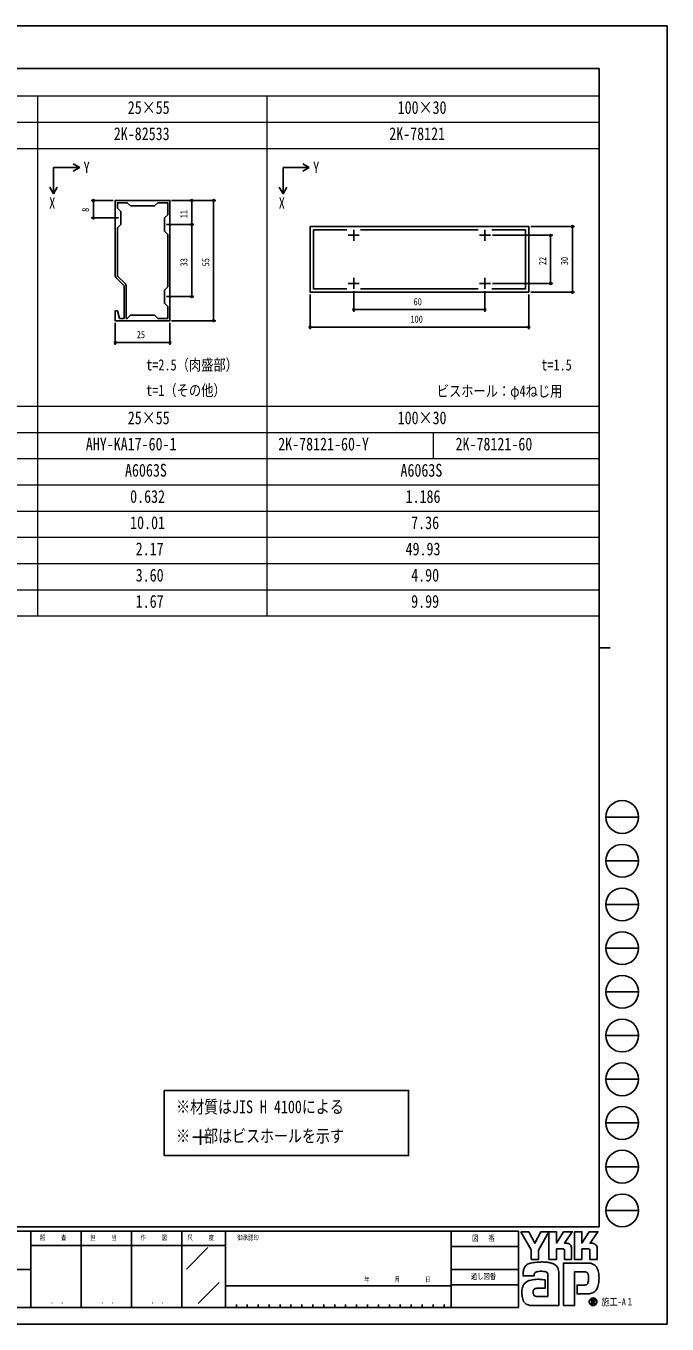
# Model space of a CAD drawing. Units: millimetres on the paper. Extents: x -420 to 420, y -297 to 297.
# Drawn here: x 127 to 420, y -297 to 297 of the extents above; entities that cross this region are included whole.
import ezdxf
from ezdxf.enums import TextEntityAlignment as Align

# ---------------------------------------------------------------- set-up
doc = ezdxf.new("R2010")
doc.units = ezdxf.units.MM
doc.layers.add('0-1_TABLE1', color=7, linetype='Continuous', lineweight=18)
for name, color, linetype in [('0-2_USER1', 3, 'Continuous'), ('0-3_YKK_11', 7, 'Continuous'), ('0-4_YKK_12', 2, 'Continuous'), ('0-5_YKK_D', 6, 'Continuous'), ('0-6_YKK_ZWAK', 7, 'Continuous')]:
    doc.layers.add(name, color=color, linetype=linetype)
doc.styles.add('ＭＳ ゴシック', font='')
doc.styles.get('ＭＳ ゴシック').set_extended_font_data('MS Gothic')

msp = doc.modelspace()

# ---------------------------------------------------------------- linework, layer by layer
at = {"layer": '0-1_TABLE1'}
for p, q in [((-390.498, 265), (389.502, 265)), ((132.502, 265), (132.502, 27)), ((237.502, 265), (237.502, 27)), ((-390.498, 253), (389.502, 253)), ((-390.498, 241), (389.502, 241)), ((-390.498, 123), (389.502, 123)), ((-390.498, 111), (389.502, 111)), ((313.502, 111), (313.502, 99)), ((-390.498, 99), (389.502, 99)), ((-390.498, 87), (389.502, 87)), ((-390.498, 75), (389.502, 75)), ((-298.831, 63), (389.502, 63)), ((-390.498, 51), (389.502, 51)), ((-298.831, 39), (389.502, 39)), ((-390.498, 27), (389.502, 27))]:
    msp.add_line(p, q, dxfattribs=at)
at = {"layer": '0-2_USER1'}
for p, q in [((139.882, 232.226), (151.882, 232.226)), ((139.882, 232.226), (139.882, 220.226)), ((151.882, 232.226), (148.882, 233.959)), ((151.882, 232.226), (148.882, 230.494)), ((244.882, 232.226), (256.882, 232.226)), ((244.882, 232.226), (244.882, 220.226)), ((256.882, 232.226), (253.882, 233.959)), ((256.882, 232.226), (253.882, 230.494)), ((139.882, 220.226), (138.15, 223.226)), ((139.882, 220.226), (141.614, 223.226)), ((244.882, 220.226), (243.15, 223.226)), ((244.882, 220.226), (246.614, 223.226))]:
    msp.add_line(p, q, dxfattribs=at)
at = {"layer": '0-3_YKK_11'}
for p, q in [((277.227, 198.692), (277.227, 203.692)), ((334.114, 203.692), (280.34, 203.692)), ((337.227, 198.692), (337.227, 203.692)), ((279.727, 201.192), (274.727, 201.192)), ((339.727, 201.192), (334.727, 201.192)), ((279.727, 179.192), (274.727, 179.192)), ((277.227, 176.692), (277.227, 181.692)), ((339.727, 179.192), (334.727, 179.192)), ((337.227, 176.692), (337.227, 181.692)), ((280.34, 176.692), (334.114, 176.692))]:
    msp.add_line(p, q, dxfattribs=at)
for points in [[(193.125, 162.139), (193.125, 217.139), (168.125, 217.139), (168.125, 182.678)], [(192.125, 177.639), (192.125, 201.639), (190.625, 203.139), (190.625, 209.139), (192.125, 210.639), (192.125, 216.139), (187.625, 216.139), (186.125, 214.639), (175.125, 214.639), (173.625, 216.139), (169.125, 216.139), (169.125, 213.639), (170.625, 212.139), (170.625, 206.139), (169.125, 204.639), (169.125, 182.553), (172.744, 178.934)], [(274.114, 203.692), (258.727, 203.692), (258.727, 176.692), (274.114, 176.692)], [(340.34, 176.692), (355.727, 176.692), (355.727, 203.692), (340.34, 203.692)], [(168.505, 181.758), (172.125, 178.139), (172.125, 163.139), (170.062, 163.139), (169.125, 166.639), (168.125, 166.639), (168.125, 162.139), (193.125, 162.139)], [(173.125, 178.015), (173.125, 163.139), (173.625, 163.139), (175.125, 164.639), (186.125, 164.639), (187.625, 163.139), (192.125, 163.139), (192.125, 168.639), (190.625, 170.139), (190.625, 176.139), (192.125, 177.639)]]:
    msp.add_lwpolyline(points, dxfattribs=at)
msp.add_lwpolyline([(357.227, 205.192), (257.227, 205.192), (257.227, 175.192), (357.227, 175.192)], close=True, dxfattribs=at)
for centre, start, end in [((169.425, 182.678), 179.99999, 224.99998), ((171.825, 178.015), 359.99999, 44.99998)]:
    msp.add_arc(centre, 1.3, start, end, dxfattribs=at)
at = {"layer": '0-4_YKK_12'}
for p, q in [((203.627, -211.471), (210.627, -211.471)), ((207.087, -207.971), (207.087, -214.971))]:
    msp.add_line(p, q, dxfattribs=at)
msp.add_lwpolyline([(190.502, -190.131), (302.316, -190.131), (302.316, -219.902), (190.502, -219.902)], close=True, dxfattribs=at)
at = {"layer": '0-5_YKK_D'}
for p, q in [((167.125, 217.139), (157.125, 217.139)), ((158.125, 217.139), (158.125, 209.139)), ((193.815, 217.139), (214.125, 217.139)), ((194.125, 217.139), (204.125, 217.139)), ((203.125, 206.139), (203.125, 217.139)), ((213.125, 217.139), (213.125, 162.139)), ((169.625, 209.139), (157.125, 209.139)), ((191.625, 206.139), (204.125, 206.139)), ((192.625, 206.139), (204.125, 206.139)), ((203.125, 206.139), (203.125, 173.139)), ((358.227, 205.192), (378.227, 205.192)), ((377.227, 175.192), (377.227, 205.192)), ((340.727, 201.192), (368.227, 201.192)), ((367.227, 179.192), (367.227, 201.192)), ((340.727, 179.192), (368.227, 179.192)), ((191.625, 173.139), (204.125, 173.139)), ((257.227, 174.192), (257.227, 158.192)), ((277.227, 175.692), (277.227, 166.192)), ((337.227, 175.692), (337.227, 166.192)), ((357.227, 174.192), (357.227, 158.192)), ((358.227, 175.192), (378.227, 175.192)), ((337.227, 167.192), (277.227, 167.192)), ((168.125, 161.139), (168.125, 151.139)), ((193.125, 161.139), (193.125, 151.139)), ((193.815, 162.139), (214.125, 162.139)), ((257.227, 159.192), (357.227, 159.192)), ((168.125, 152.139), (193.125, 152.139))]:
    msp.add_line(p, q, dxfattribs=at)
for centre in [(158.125, 217.139), (203.125, 217.139), (213.125, 217.139), (158.125, 209.139), (203.125, 206.139), (203.125, 206.139), (377.227, 205.192), (367.227, 201.192), (367.227, 179.192), (203.125, 173.139), (377.227, 175.192), (277.227, 167.192), (337.227, 167.192), (213.125, 162.139), (257.227, 159.192), (357.227, 159.192), (168.125, 152.139), (193.125, 152.139)]:
    msp.add_circle(centre, 0.425, dxfattribs=at)
at = {"layer": '0-6_YKK_ZWAK'}
for p, q in [((389.502, 277.5), (-390.498, 277.5)), ((389.502, 277.5), (389.502, -252.5)), ((389.502, 12.5), (394.502, 12.5)), ((392.502, -65), (407.502, -65)), ((392.502, -85), (407.502, -85)), ((392.502, -105), (407.502, -105)), ((392.502, -125), (407.502, -125)), ((392.502, -145), (407.502, -145)), ((392.502, -165), (407.502, -165)), ((392.502, -185), (407.502, -185)), ((392.502, -205), (407.502, -205)), ((392.502, -225), (407.502, -225)), ((392.502, -245), (407.502, -245)), ((389.502, -252.5), (-390.498, -252.5)), ((129.502, -254.5), (-0.498, -254.5)), ((152.502, -254.5), (152.502, -289.5)), ((175.502, -254.5), (175.502, -289.5)), ((198.502, -254.5), (198.502, -289.5)), ((218.502, -254.5), (198.502, -254.5)), ((321.752, -254.5), (218.502, -254.5)), ((218.502, -254.5), (218.502, -289.5)), ((321.752, -254.5), (321.752, -289.5)), ((352.502, -254.5), (321.752, -254.5)), ((352.502, -254.5), (352.502, -289.5)), ((198.502, -261), (129.502, -261)), ((198.502, -261), (218.502, -261)), ((200.71, -271.829), (210.504, -262.036)), ((321.752, -261.5), (352.502, -261.5)), ((-0.498, -272), (129.502, -272)), ((321.752, -272), (352.502, -272)), ((206.067, -287.599), (215.689, -277.977)), ((352.502, -279), (321.752, -279)), ((218.502, -279.5), (321.752, -279.5)), ((-0.498, -289.5), (129.502, -289.5)), ((129.502, -289.5), (198.502, -289.5)), ((198.502, -289.5), (218.502, -289.5)), ((218.502, -289.5), (321.752, -289.5)), ((223.502, -288), (223.502, -289.5)), ((228.502, -288), (228.502, -289.5)), ((233.502, -288), (233.502, -289.5)), ((238.502, -288), (238.502, -289.5)), ((243.502, -288), (243.502, -289.5)), ((248.502, -288), (248.502, -289.5)), ((253.502, -288), (253.502, -289.5)), ((258.502, -288), (258.502, -289.5)), ((263.502, -288), (263.502, -289.5)), ((268.502, -288), (268.502, -289.5)), ((273.502, -288), (273.502, -289.5)), ((278.502, -288), (278.502, -289.5)), ((283.502, -288), (283.502, -289.5)), ((288.502, -288), (288.502, -289.5)), ((293.502, -288), (293.502, -289.5)), ((298.502, -288), (298.502, -289.5)), ((303.502, -288), (303.502, -289.5)), ((308.502, -288), (308.502, -289.5)), ((313.502, -288), (313.502, -289.5)), ((318.502, -288), (318.502, -289.5)), ((321.752, -289.5), (352.502, -289.5)), ((386.667, -288.398), (386.667, -288.398)), ((387.916, -285.572), (387.916, -285.572))]:
    msp.add_line(p, q, dxfattribs=at)
for points in [[(-420.5, -297), (420.5, -297), (420.5, 297), (-420.5, 297)], [(353.602, -254.8), (357.283, -254.8), (360.047, -260.01), (362.804, -254.8), (366.488, -254.8), (361.767, -263.199), (361.767, -267.413), (358.41, -267.413), (358.41, -263.086)]]:
    msp.add_lwpolyline(points, close=True, dxfattribs=at)
for points in [[(198.502, -254.5), (129.502, -254.5), (129.502, -289.5)], [(373.055, -262.661), (369.877, -262.661), (369.877, -267.41), (366.491, -267.41), (366.491, -254.8), (369.877, -254.8), (369.877, -259.958), (373.207, -254.8), (377.184, -254.8), (373.616, -260.021), (373.742, -260.021), (373.882, -260.021), (374.025, -260.021), (374.163, -260.021), (374.287, -260.021), (374.386, -260.021), (374.452, -260.021), (374.477, -260.021)], [(384.751, -262.661), (381.577, -262.661), (381.577, -267.413), (378.19, -267.413), (378.19, -254.8), (381.577, -254.8), (381.577, -259.958), (384.903, -254.8), (388.88, -254.8), (385.312, -260.021), (385.44, -260.021), (385.58, -260.021), (385.724, -260.021), (385.861, -260.021), (385.984, -260.021), (386.083, -260.021), (386.149, -260.021), (386.173, -260.021)], [(375.451, -260.221), (375.855, -260.452), (376.197, -260.753), (376.473, -261.112), (376.676, -261.515), (376.801, -261.95), (376.844, -262.404), (376.844, -267.422), (373.541, -267.422), (373.541, -263.141)], [(387.148, -260.221), (387.554, -260.452), (387.897, -260.753), (388.174, -261.112), (388.378, -261.515), (388.505, -261.95), (388.548, -262.404), (388.548, -267.413), (385.237, -267.413), (385.237, -263.141)], [(360.48, -273.231), (360.247, -273.362), (360.066, -273.522), (359.929, -273.708), (359.829, -273.92), (359.761, -274.153), (359.716, -274.407), (359.689, -274.679), (359.673, -274.967), (354.674, -274.979), (354.689, -274.295), (354.717, -273.527)], [(370.771, -271.917), (370.913, -272.49), (370.993, -273.104), (371.018, -273.759), (371.018, -288.5), (358.955, -288.5)], [(362.395, -276.553), (363.341, -276.615), (364.084, -276.699), (364.571, -276.777), (364.745, -276.823), (364.745, -280.647), (364.192, -280.589), (363.586, -280.556), (362.965, -280.543), (362.369, -280.545), (361.837, -280.556), (361.408, -280.571), (361.123, -280.584), (361.019, -280.589), (360.586, -280.668), (360.213, -280.792), (359.9, -280.961), (359.647, -281.177), (359.453, -281.44), (359.318, -281.75), (359.244, -282.11), (359.229, -282.519), (359.276, -282.969), (359.372, -283.341), (359.509, -283.642), (359.683, -283.879), (359.886, -284.059), (360.113, -284.191), (360.359, -284.279), (360.616, -284.332), (365.926, -284.332), (365.926, -274.507), (365.928, -274.313), (365.918, -274.122), (365.893, -273.939), (365.85, -273.765), (365.786, -273.602), (365.699, -273.455), (365.584, -273.324), (365.439, -273.212)], [(365.439, -273.212), (365.127, -273.09), (364.629, -272.987), (363.994, -272.91), (363.271, -272.869), (362.508, -272.873), (361.756, -272.928)], [(382.887, -273.151), (378.119, -273.151), (378.119, -288.5), (373.123, -288.5), (373.123, -269.079), (384.735, -269.079)], [(387.871, -270.451), (388.197, -270.862), (388.441, -271.261), (388.612, -271.622)], [(387.456, -282.097), (386.995, -282.456), (386.514, -282.738), (386.018, -282.948), (385.51, -283.092), (384.993, -283.174), (384.472, -283.201), (379.336, -283.201), (379.336, -279.166), (382.232, -279.166), (382.766, -279.159), (383.236, -279.113), (383.639, -278.995)], [(384.583, -276.1), (384.576, -275.463), (384.546, -274.89), (384.474, -274.386), (384.344, -273.959)], [(387.461, -286.26), (387.458, -286.201), (387.451, -286.145), (387.439, -286.09), (387.422, -286.039), (387.4, -285.99), (387.374, -285.944), (387.343, -285.901), (387.308, -285.861), (387.262, -285.82), (387.21, -285.785), (387.154, -285.754), (387.093, -285.729), (387.028, -285.71), (386.958, -285.696), (386.885, -285.687), (386.808, -285.684), (386.05, -285.684), (386.05, -287.914), (386.279, -287.914), (386.279, -285.912), (386.808, -285.912), (386.862, -285.914), (386.914, -285.919), (386.962, -285.928), (387.006, -285.94), (387.047, -285.956), (387.084, -285.975), (387.117, -285.997), (387.147, -286.022)], [(387.236, -286.26), (387.222, -286.367), (387.184, -286.451), (387.126, -286.516), (387.055, -286.562), (386.974, -286.594), (386.89, -286.614), (386.808, -286.624), (386.733, -286.627), (386.534, -286.627), (386.635, -286.797), (387.289, -287.922), (387.551, -287.922), (386.92, -286.839), (386.979, -286.827), (387.036, -286.812), (387.089, -286.794), (387.14, -286.773), (387.187, -286.749), (387.231, -286.722), (387.271, -286.691), (387.308, -286.658)]]:
    msp.add_lwpolyline(points, dxfattribs=at)
for centre in [(400.002, -65), (400.002, -85), (400.002, -105), (400.002, -125), (400.002, -145), (400.002, -165), (400.002, -185), (400.002, -205), (400.002, -225), (400.002, -245)]:
    msp.add_circle(centre, 7.5, dxfattribs=at)
for centre, radius, start, end in [((374.482, -262.519), 2.498, 78.26798, 90.11215), ((374.517, -262.337), 2.312, 66.19963, 78.22058), ((386.178, -262.523), 2.502, 78.27851, 90.10826), ((386.212, -262.348), 2.323, 66.2483, 78.23226), ((373.072, -263.129), 0.469, 358.57817, 92.1683), ((384.771, -263.127), 0.467, 358.29941, 92.43455), ((363.78, -274.046), 9.079, 171.55622, 176.72493), ((360.704, -273.587), 5.968, 163.48385, 171.57982), ((359.161, -273.129), 4.358, 152.2125, 163.4865), ((358.494, -272.784), 3.607, 138.03852, 152.12015), ((358.493, -272.801), 3.618, 122.60463, 137.83438), ((358.972, -273.575), 4.528, 108.37421, 122.42809), ((359.729, -276.269), 7.325, 100.93159, 107.35499), ((362.205, -288.282), 19.59, 97.86054, 101.37938), ((363.368, -296.358), 27.749, 94.90201, 97.9576), ((361.799, -276.363), 3.398, 102.4979, 112.84632), ((363.447, -297.005), 28.4, 91.6169, 94.94971), ((362.457, -279.199), 6.31, 96.37207, 102.75341), ((363.337, -292.406), 23.8, 87.51794, 91.66439), ((363.646, -285.778), 17.165, 81.92631, 87.59083), ((364.559, -279.523), 10.844, 73.67137, 82.05943), ((365.913, -274.992), 6.115, 60.60528, 73.9085), ((366.467, -273.886), 4.88, 52.17347, 59.90542), ((366.963, -273.245), 4.069, 43.55042, 52.14561), ((367.236, -272.981), 3.69, 34.48659, 43.50182), ((367.238, -272.975), 3.685, 25.58915, 34.43128), ((366.91, -273.129), 4.047, 17.43089, 25.54591), ((382.914, -275.601), 2.45, 77.94572, 90.63794), ((383.127, -274.602), 1.429, 60.20991, 77.92418), ((384.545, -274.421), 5.346, 78.73198, 87.96551), ((384.702, -273.62), 4.529, 69.03034, 78.69541), ((384.848, -273.23), 4.113, 59.39484, 68.9885), ((384.916, -273.111), 3.976, 50.3012, 59.3616), ((384.891, -273.139), 4.013, 42.05209, 50.28551), ((382.909, -274.281), 6.292, 14.76267, 25.00486), ((379.05, -275.333), 10.292, 7.9139, 14.95041), ((358.493, -281.267), 4.255, 142.04688, 153.80771), ((358.347, -281.163), 4.076, 130.60221, 141.94427), ((358.588, -281.451), 4.452, 120.60724, 130.53081), ((359.062, -282.257), 5.387, 112.58838, 120.58162), ((359.699, -283.79), 7.047, 106.61303, 112.59024), ((360.702, -287.161), 10.564, 99.87193, 106.59825), ((361.264, -290.327), 13.78, 94.78469, 99.91711), ((361.538, -293.477), 16.941, 90.80099, 94.81812), ((361.58, -295.823), 19.287, 87.57779, 90.82714), ((383.172, -277.943), 1.151, 293.91672, 314.09376), ((383.265, -274.342), 1.135, 39.8078, 59.75378), ((383.015, -277.804), 1.36, 314.78099, 333.92928), ((383.071, -274.49), 1.379, 22.65544, 39.38165), ((382.005, -277.314), 2.483, 334.00676, 347.34989), ((379.25, -276.676), 5.311, 347.14308, 355.40008), ((373.22, -276.158), 11.363, 355.2339, 0.29193), ((376.915, -276.479), 12.442, 347.15166, 352.97565), ((375.196, -275.893), 14.187, 2.54376, 8.01251), ((373.617, -276.05), 15.768, 352.8937, 357.82206), ((372.986, -276.01), 16.399, 357.76419, 2.60674), ((363.813, -282.349), 9.729, 174.55588, 182.47272), ((369.25, -282.263), 15.165, 181.90948, 187.89042), ((360.898, -282.07), 6.801, 164.97537, 174.56739), ((362.869, -283.161), 8.722, 187.80471, 196.36971), ((359.246, -281.629), 5.09, 153.89178, 164.94341), ((386.67, -286.819), 1.764, 90.09157, 179.92363), ((386.67, -286.816), 1.761, 44.93442, 90.08536), ((384.123, -278.339), 5.024, 311.57033, 318.66243), ((383.541, -277.829), 5.797, 318.67367, 325.29112), ((385.036, -278.943), 3.935, 326.23251, 339.61931), ((381.341, -277.512), 7.897, 339.22498, 347.31457), ((359.5, -284.156), 5.209, 196.3102, 208.20993), ((358.034, -284.936), 3.547, 208.29777, 223.35561), ((357.703, -285.228), 3.107, 223.64205, 239.63663), ((357.977, -284.728), 3.676, 239.8785, 253.65355), ((358.48, -283.001), 5.475, 253.69102, 263.74909), ((358.906, -279.21), 9.29, 263.68487, 270.30455), ((386.659, -286.821), 1.753, 179.86065, 225.14399), ((386.659, -286.813), 1.569, 134.8007, 180.12175), ((386.653, -286.823), 1.562, 179.75513, 225.29722), ((386.668, -286.821), 1.759, 224.94536, 269.98445), ((386.664, -286.837), 1.56, 224.62822, 270.10973), ((386.664, -286.804), 1.566, 89.86602, 135.149), ((386.671, -286.816), 1.577, 45.03108, 90.11509), ((386.665, -286.814), 1.584, 270.09072, 359.90926), ((386.668, -286.812), 1.768, 269.98802, 314.93777), ((386.901, -286.25), 0.335, 358.3894, 42.86139), ((386.907, -286.276), 0.553, 316.37674, 1.6565), ((386.672, -286.817), 1.577, 0.00643, 45.07115), ((386.684, -286.81), 1.747, 359.78949, 45.13288), ((386.68, -286.824), 1.751, 314.92572, 0.23508)]:
    msp.add_arc(centre, radius, start, end, dxfattribs=at)

# ---------------------------------------------------------------- texts
at = {"layer": '0-1_TABLE1', "style": 'ＭＳ ゴシック', "width": 0.8}
for s, height, p in [('25×55', 5.865, (173.849, 255)), ('100×30', 5.865, (297.289, 255)), ('2K-82533', 5.865, (167.449, 243)), ('2K-78121', 5.865, (293.449, 243)), ('t=2.5（肉盛部）', 5.132, (182.237, 137.819)), ('t=1.5', 5.132, (362.968, 137.819)), ('t=1（その他）', 5.132, (182.237, 126.153)), ('ビスホール：φ4ねじ用', 5.132, (315.182, 125.819)), ('25×55', 5.865, (173.849, 113)), ('100×30', 5.865, (297.289, 113)), ('AHY-KA17-60-1', 5.865, (154.649, 101)), ('2K-78121-60-Y', 5.865, (242.649, 101)), ('2K-78121-60', 5.865, (323.769, 101)), ('A6063S', 5.865, (172.569, 89)), ('A6063S', 5.865, (298.569, 89)), ('0.632', 5.865, (174.915, 77)), ('1.186', 5.865, (300.915, 77)), ('10.01', 5.865, (174.915, 65)), ('7.36', 5.865, (303.475, 65)), ('2.17', 5.865, (177.475, 53)), ('49.93', 5.865, (300.915, 53)), ('3.60', 5.865, (177.475, 41)), ('4.90', 5.865, (303.475, 41)), ('1.67', 5.865, (177.475, 29)), ('9.99', 5.865, (303.475, 29))]:
    msp.add_text(s, height=height, dxfattribs=at).set_placement(p, align=Align.BOTTOM_LEFT)
at = {"layer": '0-2_USER1', "style": 'ＭＳ ゴシック', "width": 0.8}
for s, height, p in [('Y', 5.132, (153.621, 228.162)), ('Y', 5.132, (258.621, 228.162)), ('X', 5.132, (137.908, 211.847)), ('X', 5.132, (242.908, 211.847)), ('※材質はJIS H 4100による', 5.865, (195.946, -202.286)), ('※  部はビスホールを示す', 5.865, (195.946, -215.619))]:
    msp.add_text(s, height=height, dxfattribs=at).set_placement(p, align=Align.BOTTOM_LEFT)
at = {"layer": '0-5_YKK_D', "style": 'ＭＳ ゴシック', "width": 0.8}
for s, p in [('8', (157.125, 211.939)), ('11', (202.125, 208.999)), ('33', (202.125, 186.999)), ('55', (212.125, 186.999)), ('22', (366.227, 187.552)), ('30', (376.227, 187.552))]:
    msp.add_text(s, height=3.299, rotation=90, dxfattribs=at).set_placement(p, align=Align.BOTTOM_LEFT)
for s, p in [('60', (304.587, 168.192)), ('100', (303.147, 160.192)), ('25', (177.985, 153.139))]:
    msp.add_text(s, height=3.299, dxfattribs=at).set_placement(p, align=Align.BOTTOM_LEFT)
at = {"layer": '0-6_YKK_ZWAK', "style": 'ＭＳ ゴシック', "width": 0.8}
for s, height, p in [('照     査', 2.199, (133.642, -259.25)), ('担     当', 2.199, (156.722, -259.25)), ('作     図', 2.199, (179.722, -259.25)), ('尺     度', 2.199, (201.142, -259.25)), ('御承認印', 2.199, (223.914, -259.25)), ('図\u3000 番', 2.566, (331.34, -259.75)), ('年        月        日', 2.199, (281.991, -278.321)), ('通し図番', 2.566, (330.78, -277.25)), ('施工-A１', 3.299, (390.502, -289.5)), ('． ．', 2.592, (138.5, -288.435)), ('． ．', 2.592, (161.5, -288.435)), ('． ．', 2.592, (184.5, -288.435))]:
    msp.add_text(s, height=height, dxfattribs=at).set_placement(p, align=Align.BOTTOM_LEFT)

doc.saveas('drawing.dxf')
